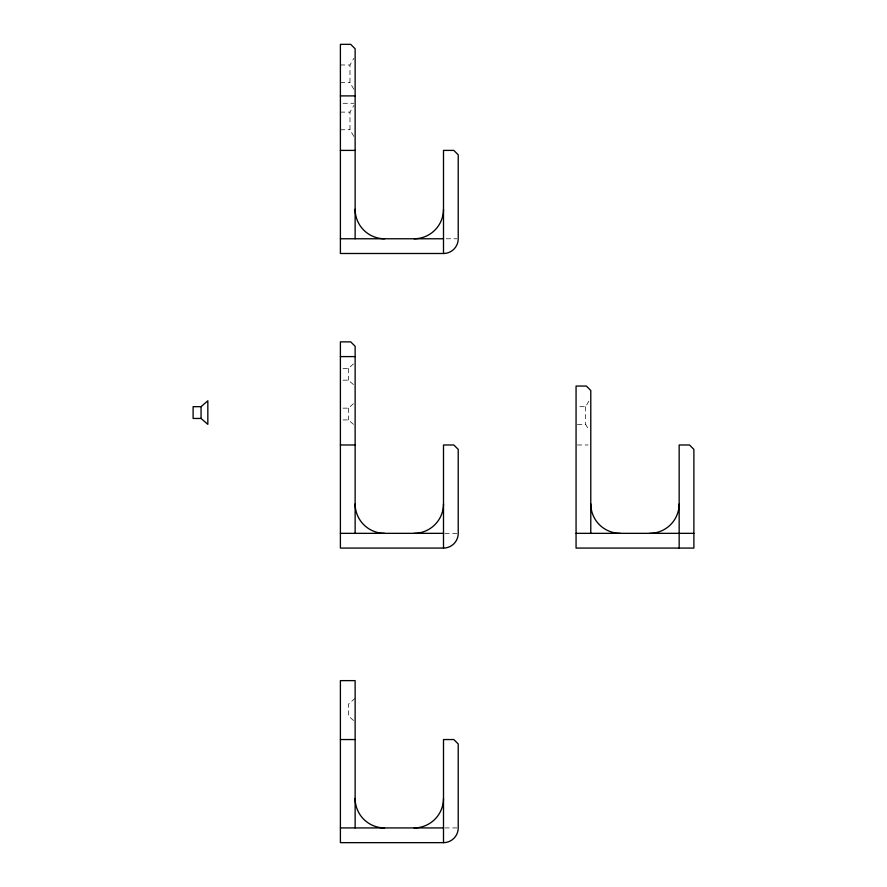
<?xml version="1.0" encoding="UTF-8"?>
<svg xmlns="http://www.w3.org/2000/svg" width="887" height="887" viewBox="0 0 887 887"><rect width="100%" height="100%" fill="white"/><g stroke="black" fill="none" stroke-linecap="round" stroke-linejoin="round"><path stroke-width="0.67" stroke-dasharray="4.43 3.33" d="M353.835 89.265L349.977 82.613L349.977 64.973L353.835 58.354M353.835 136.398L349.977 129.746L349.977 112.106L353.835 105.486M588.857 401.168L585.631 406.712L577.426 406.678M343.047 368.382L348.347 368.393L353.436 363.969M343.047 408.153L348.347 408.153L353.436 403.729M355.133 698.313L348.347 704.2L348.347 715.964L355.133 721.874M340.397 82.646L349.977 82.613M340.397 129.779L349.977 129.746M577.426 424.352L585.631 424.319L588.857 429.862M343.081 103.269L353.791 103.269M446.183 238.769L456.894 238.769M343.047 380.168L348.347 380.157L353.436 384.581M343.047 419.928L348.347 419.928L353.436 424.352M577.393 444.975L588.114 444.975M444.842 533.342L456.894 533.342M444.842 827.926L456.894 827.926M340.397 64.973L349.977 65.006M340.397 112.106L349.977 112.128M585.631 406.678L585.631 424.352M348.347 368.393L348.347 380.146M348.347 408.164L348.347 419.917"/><path stroke-width="1.33" d="M201.061 406.678L207.835 400.791L207.835 424.352L201.061 418.453L193.111 418.464L193.111 406.678L201.061 406.678L201.061 418.442M340.397 95.896L355.133 95.896M340.397 150.402L355.133 150.402M340.397 238.769L443.5 238.769M443.5 253.494L443.5 150.402L453.811 150.402L458.224 154.815L458.224 238.769A14.724 14.724 0 0 1 443.5 253.494L340.397 253.494L340.397 44.35L350.709 44.35L355.133 48.774L355.133 238.769M340.397 356.596L355.133 356.596M340.397 444.975L355.133 444.975M340.397 533.342L443.5 533.342M576.062 533.342L693.889 533.342M443.5 548.077L443.5 444.975L453.811 444.975L458.224 449.387L458.224 533.342A14.724 14.724 0 0 1 443.5 548.077L340.397 548.077L340.397 341.872L350.709 341.872L355.133 346.285L355.133 533.342M340.397 739.547L355.133 739.547M340.397 827.926L443.5 827.926M443.5 842.65L443.5 739.547L453.811 739.547L458.224 743.971L458.224 827.926A14.724 14.724 0 0 1 443.5 842.65L340.397 842.65L340.397 680.628L355.133 680.628L355.133 827.926M679.165 548.077L679.165 444.975L689.476 444.975L693.889 449.387L693.889 548.077L576.062 548.077L576.062 386.056L586.374 386.056L590.786 390.48L590.786 533.342M443.5 798.466A29.459 29.459 0 0 1 414.041 827.926M384.581 827.926A29.459 29.459 0 0 1 355.133 798.466M679.165 503.894A29.459 29.459 0 0 1 649.705 533.342M620.246 533.342A29.459 29.459 0 0 1 590.786 503.883M443.5 209.321A29.459 29.459 0 0 1 414.041 238.769M384.581 238.769A29.459 29.459 0 0 1 355.133 209.31M443.5 503.894A29.459 29.459 0 0 1 414.041 533.342M384.581 533.342A29.459 29.459 0 0 1 355.133 503.883"/></g></svg>
